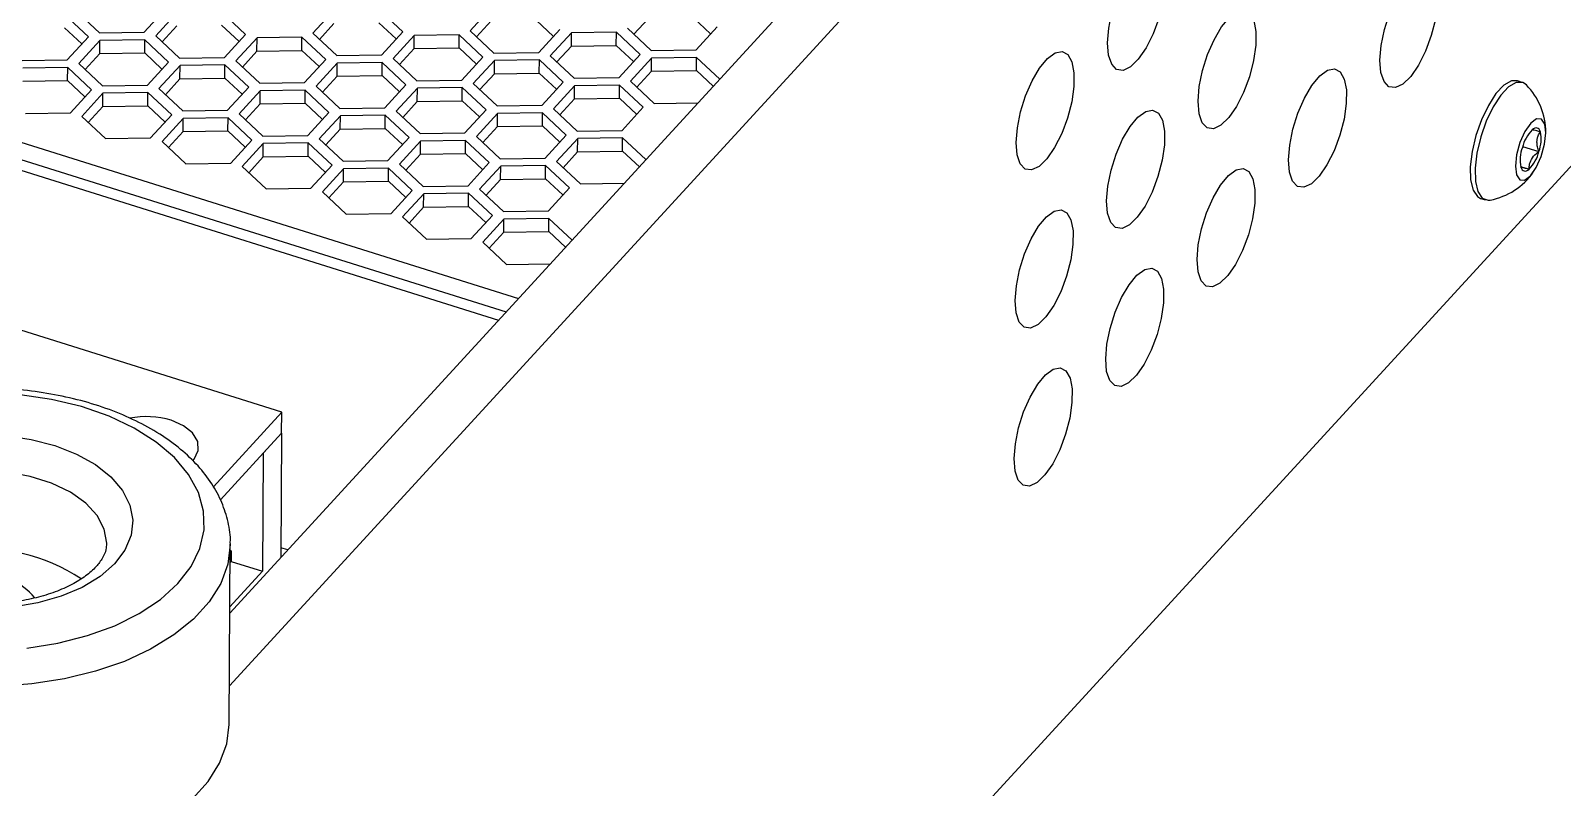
# Model space of a CAD drawing. Header units: millimetres. Extents: x -11 to 294, y 0 to 216.
# Drawn here: x 169.38 to 208.73, y 75.18 to 94.64 of the extents above; entities that cross this region are included whole.
import ezdxf

# ---------------------------------------------------------------- set-up
doc = ezdxf.new("R2010")
doc.units = ezdxf.units.MM

msp = doc.modelspace()

# ---------------------------------------------------------------- linework, layer by layer
at = {"color": 7, "linetype": 'Continuous', "lineweight": 25}
for p, q in [((174.487, 77.791), (240.142, 149.396)), ((174.498, 79.662), (238.216, 149.153)), ((243.494, 128.83), (170.681, 49.419)), ((151, 97.01), (181.596, 87.402)), ((150.805, 96.797), (181.4, 87.189)), ((170.863, 94.475), (170.251, 95.048)), ((170.533, 95.149), (171.145, 94.576)), ((172.299, 94.594), (172.841, 95.186)), ((173.135, 95.093), (172.593, 94.502)), ((174.901, 94.539), (174.289, 95.112)), ((177.174, 95.159), (176.632, 94.567)), ((178.326, 94.838), (178.772, 94.421)), ((178.94, 94.604), (178.328, 95.177)), ((181.213, 95.223), (180.67, 94.631)), ((180.836, 94.476), (181.211, 94.884)), ((182.365, 94.903), (182.81, 94.485)), ((184.875, 94.541), (185.25, 94.949)), ((186.404, 94.968), (186.849, 94.55)), ((170.249, 94.709), (170.695, 94.292)), ((170.32, 93.883), (170.863, 94.475)), ((171.145, 94.576), (172.299, 94.594)), ((172.593, 94.502), (173.205, 93.929)), ((172.759, 94.346), (173.133, 94.755)), ((174.287, 94.773), (174.733, 94.356)), ((174.359, 93.947), (174.901, 94.539)), ((175.195, 94.447), (174.653, 93.855)), ((175.193, 94.108), (175.195, 94.447)), ((176.349, 94.465), (175.195, 94.447)), ((176.347, 94.127), (176.349, 94.465)), ((176.961, 93.892), (176.349, 94.465)), ((176.632, 94.567), (177.244, 93.994)), ((176.798, 94.411), (177.172, 94.82)), ((178.398, 94.012), (178.94, 94.604)), ((179.234, 94.512), (178.692, 93.92)), ((179.232, 94.173), (179.234, 94.512)), ((180.388, 94.53), (179.234, 94.512)), ((180.386, 94.192), (180.388, 94.53)), ((181, 93.957), (180.388, 94.53)), ((180.67, 94.631), (181.282, 94.058)), ((182.436, 94.077), (182.978, 94.668)), ((183.273, 94.576), (182.73, 93.984)), ((183.27, 94.237), (183.273, 94.576)), ((184.426, 94.595), (183.273, 94.576)), ((184.424, 94.256), (184.426, 94.595)), ((185.038, 94.022), (184.426, 94.595)), ((184.709, 94.696), (185.321, 94.123)), ((186.475, 94.142), (187.017, 94.733)), ((171.157, 94.382), (170.614, 93.791)), ((171.155, 94.044), (171.157, 94.382)), ((171.155, 94.044), (172.309, 94.062)), ((172.311, 94.401), (171.157, 94.382)), ((172.309, 94.062), (172.311, 94.401)), ((172.309, 94.062), (172.754, 93.645)), ((172.922, 93.828), (172.311, 94.401)), ((174.819, 93.7), (175.193, 94.108)), ((175.193, 94.108), (176.347, 94.127)), ((176.347, 94.127), (176.793, 93.709)), ((178.858, 93.765), (179.232, 94.173)), ((179.232, 94.173), (180.386, 94.192)), ((180.386, 94.192), (180.832, 93.774)), ((181.282, 94.058), (182.436, 94.077)), ((182.896, 93.829), (183.27, 94.237)), ((183.27, 94.237), (184.424, 94.256)), ((184.424, 94.256), (184.87, 93.838)), ((185.321, 94.123), (186.475, 94.142)), ((169.166, 93.865), (170.32, 93.883)), ((170.332, 93.689), (169.178, 93.67)), ((170.33, 93.35), (170.332, 93.689)), ((170.943, 93.116), (170.332, 93.689)), ((170.614, 93.791), (171.226, 93.218)), ((170.78, 93.635), (171.155, 94.044)), ((172.38, 93.236), (172.922, 93.828)), ((173.217, 93.736), (172.674, 93.144)), ((173.205, 93.929), (174.359, 93.947)), ((173.215, 93.397), (173.217, 93.736)), ((174.371, 93.754), (173.217, 93.736)), ((174.369, 93.415), (174.371, 93.754)), ((174.982, 93.181), (174.371, 93.754)), ((174.653, 93.855), (175.264, 93.282)), ((176.418, 93.301), (176.961, 93.892)), ((177.255, 93.8), (176.713, 93.208)), ((177.244, 93.994), (178.398, 94.012)), ((177.253, 93.461), (177.255, 93.8)), ((178.409, 93.818), (177.255, 93.8)), ((178.407, 93.48), (178.409, 93.818)), ((179.021, 93.245), (178.409, 93.818)), ((178.692, 93.92), (179.303, 93.347)), ((180.457, 93.366), (181, 93.957)), ((181.294, 93.865), (180.752, 93.273)), ((181.292, 93.526), (181.294, 93.865)), ((182.448, 93.883), (181.294, 93.865)), ((182.446, 93.545), (182.448, 93.883)), ((183.06, 93.31), (182.448, 93.883)), ((182.73, 93.984), (183.342, 93.411)), ((184.496, 93.43), (185.038, 94.022)), ((185.332, 93.929), (184.79, 93.338)), ((185.33, 93.59), (185.332, 93.929)), ((186.486, 93.948), (185.332, 93.929)), ((186.484, 93.609), (186.486, 93.948)), ((187.084, 93.388), (186.486, 93.948)), ((169.176, 93.332), (170.33, 93.35)), ((170.33, 93.35), (170.775, 92.933)), ((172.84, 92.988), (173.215, 93.397)), ((173.215, 93.397), (174.369, 93.415)), ((174.369, 93.415), (174.814, 92.998)), ((175.264, 93.282), (176.418, 93.301)), ((176.879, 93.053), (177.253, 93.461)), ((177.253, 93.461), (178.407, 93.48)), ((178.407, 93.48), (178.853, 93.062)), ((179.303, 93.347), (180.457, 93.366)), ((180.752, 93.273), (181.363, 92.7)), ((180.918, 93.118), (181.292, 93.526)), ((181.292, 93.526), (182.446, 93.545)), ((182.446, 93.545), (182.892, 93.127)), ((182.517, 92.719), (183.06, 93.31)), ((183.342, 93.411), (184.496, 93.43)), ((184.79, 93.338), (185.401, 92.765)), ((184.956, 93.182), (185.33, 93.59)), ((185.33, 93.59), (186.484, 93.609)), ((186.484, 93.609), (186.916, 93.204)), ((207.7, 93.306), (207.579, 93.344)), ((170.401, 92.524), (170.943, 93.116)), ((171.238, 93.024), (170.695, 92.432)), ((171.226, 93.218), (172.38, 93.236)), ((171.235, 92.685), (171.238, 93.024)), ((172.392, 93.042), (171.238, 93.024)), ((172.389, 92.704), (172.392, 93.042)), ((173.003, 92.469), (172.392, 93.042)), ((172.674, 93.144), (173.286, 92.571)), ((174.44, 92.59), (174.982, 93.181)), ((175.277, 93.089), (174.734, 92.497)), ((175.274, 92.75), (175.277, 93.089)), ((176.431, 93.107), (175.277, 93.089)), ((176.428, 92.769), (176.431, 93.107)), ((177.042, 92.534), (176.431, 93.107)), ((176.713, 93.208), (177.324, 92.635)), ((178.478, 92.654), (179.021, 93.245)), ((179.315, 93.153), (178.772, 92.561)), ((179.313, 92.814), (179.315, 93.153)), ((180.469, 93.172), (179.315, 93.153)), ((180.467, 92.833), (180.469, 93.172)), ((181.08, 92.599), (180.469, 93.172)), ((183.354, 93.218), (182.811, 92.626)), ((182.977, 92.471), (183.352, 92.879)), ((183.352, 92.879), (183.354, 93.218)), ((183.352, 92.879), (184.506, 92.898)), ((184.508, 93.237), (183.354, 93.218)), ((184.506, 92.898), (184.508, 93.237)), ((184.506, 92.898), (184.951, 92.48)), ((185.119, 92.664), (184.508, 93.237)), ((169.247, 92.506), (170.401, 92.524)), ((170.861, 92.277), (171.235, 92.685)), ((171.235, 92.685), (172.389, 92.704)), ((172.389, 92.704), (172.835, 92.286)), ((173.286, 92.571), (174.44, 92.59)), ((174.734, 92.497), (175.346, 91.924)), ((174.9, 92.342), (175.274, 92.75)), ((175.274, 92.75), (176.428, 92.769)), ((176.428, 92.769), (176.874, 92.351)), ((176.5, 91.943), (177.042, 92.534)), ((177.324, 92.635), (178.478, 92.654)), ((178.772, 92.561), (179.384, 91.988)), ((178.938, 92.406), (179.313, 92.814)), ((179.313, 92.814), (180.467, 92.833)), ((180.467, 92.833), (180.912, 92.415)), ((180.538, 92.007), (181.08, 92.599)), ((181.375, 92.506), (180.832, 91.915)), ((181.363, 92.7), (182.517, 92.719)), ((181.373, 92.167), (181.375, 92.506)), ((182.529, 92.525), (181.375, 92.506)), ((182.527, 92.186), (182.529, 92.525)), ((183.14, 91.952), (182.529, 92.525)), ((182.811, 92.626), (183.423, 92.053)), ((184.577, 92.072), (185.119, 92.664)), ((185.401, 92.765), (186.529, 92.783)), ((170.695, 92.432), (171.307, 91.859)), ((172.461, 91.878), (173.003, 92.469)), ((173.297, 92.377), (172.755, 91.785)), ((173.295, 92.038), (173.297, 92.377)), ((174.451, 92.395), (173.297, 92.377)), ((174.449, 92.057), (174.451, 92.395)), ((175.063, 91.822), (174.451, 92.395)), ((177.336, 92.442), (176.794, 91.85)), ((176.96, 91.695), (177.334, 92.103)), ((177.334, 92.103), (177.336, 92.442)), ((177.334, 92.103), (178.488, 92.122)), ((178.49, 92.46), (177.336, 92.442)), ((178.488, 92.122), (178.49, 92.46)), ((178.488, 92.122), (178.934, 91.704)), ((179.102, 91.887), (178.49, 92.46)), ((180.998, 91.759), (181.373, 92.167)), ((181.373, 92.167), (182.527, 92.186)), ((182.527, 92.186), (182.972, 91.769)), ((171.307, 91.859), (172.461, 91.878)), ((172.755, 91.785), (173.367, 91.212)), ((172.921, 91.63), (173.295, 92.038)), ((173.295, 92.038), (174.449, 92.057)), ((174.449, 92.057), (174.895, 91.639)), ((174.521, 91.231), (175.063, 91.822)), ((175.357, 91.73), (174.815, 91.138)), ((175.346, 91.924), (176.5, 91.943)), ((175.355, 91.391), (175.357, 91.73)), ((176.511, 91.749), (175.357, 91.73)), ((176.509, 91.41), (176.511, 91.749)), ((177.123, 91.176), (176.511, 91.749)), ((176.794, 91.85), (177.405, 91.277)), ((178.559, 91.296), (179.102, 91.887)), ((179.396, 91.795), (178.854, 91.203)), ((179.384, 91.988), (180.538, 92.007)), ((179.394, 91.456), (179.396, 91.795)), ((180.55, 91.814), (179.396, 91.795)), ((180.548, 91.475), (180.55, 91.814)), ((181.162, 91.241), (180.55, 91.814)), ((180.832, 91.915), (181.444, 91.342)), ((182.598, 91.36), (183.14, 91.952)), ((183.434, 91.859), (182.892, 91.268)), ((183.423, 92.053), (184.577, 92.072)), ((183.432, 91.521), (183.434, 91.859)), ((184.588, 91.878), (183.434, 91.859)), ((184.586, 91.539), (184.588, 91.878)), ((185.186, 91.318), (184.588, 91.878)), ((174.981, 90.983), (175.355, 91.391)), ((175.355, 91.391), (176.509, 91.41)), ((176.509, 91.41), (176.955, 90.992)), ((177.405, 91.277), (178.559, 91.296)), ((179.02, 91.048), (179.394, 91.456)), ((179.394, 91.456), (180.548, 91.475)), ((180.548, 91.475), (180.994, 91.057)), ((181.444, 91.342), (182.598, 91.36)), ((183.058, 91.112), (183.432, 91.521)), ((183.432, 91.521), (184.586, 91.539)), ((184.586, 91.539), (185.018, 91.135)), ((207.709, 91.659), (208.127, 91.528)), ((173.367, 91.212), (174.521, 91.231)), ((174.815, 91.138), (175.426, 90.565)), ((176.58, 90.584), (177.123, 91.176)), ((177.417, 91.083), (176.875, 90.492)), ((177.415, 90.745), (177.417, 91.083)), ((178.571, 91.102), (177.417, 91.083)), ((178.569, 90.763), (178.571, 91.102)), ((179.183, 90.529), (178.571, 91.102)), ((178.854, 91.203), (179.465, 90.63)), ((180.619, 90.649), (181.162, 91.241)), ((181.456, 91.148), (180.914, 90.557)), ((181.454, 90.81), (181.456, 91.148)), ((182.61, 91.167), (181.456, 91.148)), ((182.608, 90.828), (182.61, 91.167)), ((183.222, 90.594), (182.61, 91.167)), ((182.892, 91.268), (183.504, 90.695)), ((207.657, 91.144), (207.875, 91.075)), ((175.426, 90.565), (176.58, 90.584)), ((177.04, 90.336), (177.415, 90.745)), ((177.415, 90.745), (178.569, 90.763)), ((178.569, 90.763), (179.015, 90.346)), ((178.64, 89.937), (179.183, 90.529)), ((179.465, 90.63), (180.619, 90.649)), ((180.914, 90.557), (181.525, 89.984)), ((181.079, 90.401), (181.454, 90.81)), ((181.454, 90.81), (182.608, 90.828)), ((182.608, 90.828), (183.054, 90.411)), ((182.679, 90.002), (183.222, 90.594)), ((183.504, 90.695), (184.632, 90.713)), ((175.83, 84.825), (158.763, 90.184)), ((176.875, 90.492), (177.486, 89.919)), ((179.477, 90.436), (178.934, 89.845)), ((179.475, 90.098), (179.477, 90.436)), ((179.475, 90.098), (180.629, 90.116)), ((180.631, 90.455), (179.477, 90.436)), ((180.629, 90.116), (180.631, 90.455)), ((180.629, 90.116), (181.074, 89.699)), ((181.242, 89.882), (180.631, 90.455)), ((206.63, 90.323), (206.752, 90.285)), ((177.486, 89.919), (178.64, 89.937)), ((178.934, 89.845), (179.546, 89.272)), ((179.1, 89.689), (179.475, 90.098)), ((180.7, 89.29), (181.242, 89.882)), ((181.537, 89.79), (180.994, 89.198)), ((181.525, 89.984), (182.679, 90.002)), ((181.535, 89.451), (181.537, 89.79)), ((182.691, 89.808), (181.537, 89.79)), ((182.689, 89.469), (182.691, 89.808)), ((183.288, 89.248), (182.691, 89.808)), ((181.16, 89.042), (181.535, 89.451)), ((181.535, 89.451), (182.689, 89.469)), ((182.689, 89.469), (183.12, 89.065)), ((179.546, 89.272), (180.7, 89.29)), ((180.994, 89.198), (181.606, 88.625)), ((181.606, 88.625), (182.734, 88.643)), ((174.073, 82.909), (175.83, 84.825)), ((175.826, 84.283), (175.83, 84.825)), ((174.255, 82.569), (175.826, 84.283)), ((175.357, 83.77), (175.826, 84.283)), ((175.826, 84.283), (175.807, 81.088)), ((175.357, 83.77), (175.338, 80.736)), ((174.481, 76.812), (174.509, 81.431)), ((174.53, 81.261), (174.508, 81.268)), ((174.508, 81.237), (174.53, 81.261)), ((174.53, 81.261), (174.529, 80.99)), ((174.499, 79.821), (175.338, 80.736)), ((174.506, 80.966), (174.529, 80.99)), ((174.529, 80.99), (175.338, 80.736))]:
    msp.add_line(p, q, dxfattribs=at)
at = {"color": 8, "linetype": 'Continuous', "lineweight": 25}
for p, q in [((151.71, 97.235), (181.915, 87.75)), ((175.986, 81.284), (175.808, 81.34))]:
    msp.add_line(p, q, dxfattribs=at)
at = {"color": 7, "linetype": 'Continuous', "lineweight": 25, "flags": 128}
for points in [[(197.072, 94.003), (197.047, 94.321), (197.076, 94.699), (197.159, 95.11), (197.289, 95.522), (197.456, 95.906), (197.648, 96.232), (197.851, 96.477), (198.049, 96.622), (198.229, 96.657), (198.376, 96.579), (198.479, 96.394), (198.532, 96.115), (198.53, 95.764), (198.473, 95.366), (198.366, 94.951), (198.216, 94.549), (198.035, 94.191), (197.835, 93.902), (197.633, 93.705), (197.442, 93.614), (197.278, 93.636), (197.151, 93.769), (197.072, 94.003)], [(204.069, 93.559), (204.043, 93.877), (204.073, 94.256), (204.156, 94.666), (204.286, 95.079), (204.453, 95.462), (204.645, 95.789), (204.848, 96.034), (205.046, 96.179), (205.225, 96.214), (205.372, 96.136), (205.476, 95.951), (205.529, 95.672), (205.527, 95.321), (205.47, 94.923), (205.362, 94.507), (205.213, 94.106), (205.031, 93.747), (204.832, 93.459), (204.629, 93.262), (204.439, 93.171), (204.274, 93.193), (204.148, 93.325), (204.069, 93.559)], [(199.396, 92.5), (199.37, 92.818), (199.4, 93.197), (199.483, 93.607), (199.613, 94.019), (199.78, 94.403), (199.972, 94.729), (200.175, 94.974), (200.373, 95.12), (200.553, 95.155), (200.7, 95.077), (200.803, 94.892), (200.856, 94.613), (200.854, 94.262), (200.797, 93.864), (200.69, 93.448), (200.54, 93.046), (200.359, 92.688), (200.159, 92.4), (199.957, 92.203), (199.766, 92.112), (199.601, 92.133), (199.475, 92.266), (199.396, 92.5)], [(194.723, 91.441), (194.698, 91.759), (194.728, 92.137), (194.81, 92.548), (194.94, 92.96), (195.107, 93.344), (195.299, 93.67), (195.502, 93.915), (195.701, 94.061), (195.88, 94.096), (196.027, 94.018), (196.131, 93.832), (196.183, 93.554), (196.181, 93.202), (196.124, 92.804), (196.017, 92.389), (195.867, 91.987), (195.686, 91.629), (195.486, 91.341), (195.284, 91.144), (195.093, 91.053), (194.929, 91.074), (194.802, 91.207), (194.723, 91.441)], [(201.72, 90.998), (201.694, 91.316), (201.724, 91.694), (201.807, 92.105), (201.937, 92.517), (202.104, 92.901), (202.296, 93.227), (202.499, 93.472), (202.697, 93.617), (202.877, 93.652), (203.024, 93.574), (203.127, 93.389), (203.18, 93.111), (203.178, 92.759), (203.121, 92.361), (203.014, 91.946), (202.864, 91.544), (202.682, 91.186), (202.483, 90.897), (202.281, 90.7), (202.09, 90.609), (201.925, 90.631), (201.799, 90.764), (201.72, 90.998)], [(207.579, 93.344), (207.42, 93.341), (207.227, 93.23), (207.024, 93.016), (206.828, 92.713)], [(207.805, 93.24), (207.712, 93.302), (207.542, 93.303), (207.348, 93.192), (207.146, 92.977), (206.949, 92.675)], [(197.047, 89.939), (197.022, 90.257), (197.051, 90.635), (197.134, 91.045), (197.264, 91.458), (197.431, 91.841), (197.623, 92.168), (197.826, 92.413), (198.025, 92.558), (198.204, 92.593), (198.351, 92.515), (198.455, 92.33), (198.507, 92.051), (198.505, 91.7), (198.448, 91.302), (198.341, 90.887), (198.191, 90.485), (198.01, 90.126), (197.81, 89.838), (197.608, 89.641), (197.417, 89.55), (197.253, 89.572), (197.126, 89.705), (197.047, 89.939)], [(206.828, 92.713), (206.652, 92.346), (206.509, 91.94), (206.411, 91.527), (206.364, 91.136), (206.372, 90.797), (206.435, 90.535), (206.547, 90.37), (206.63, 90.323)], [(206.949, 92.675), (206.773, 92.308), (206.631, 91.902), (206.532, 91.489), (206.486, 91.098), (206.494, 90.759), (206.556, 90.497), (206.668, 90.331), (206.821, 90.274), (206.876, 90.28)], [(207.918, 92.257), (207.768, 92.043), (207.64, 91.757), (207.554, 91.445), (207.522, 91.153), (207.55, 90.926), (207.634, 90.799), (207.76, 90.79), (207.909, 90.902), (208.059, 91.117), (208.187, 91.402), (208.274, 91.714), (208.305, 92.006), (208.277, 92.233), (208.194, 92.36), (208.068, 92.369), (207.918, 92.257)], [(208.166, 92.032), (208.15, 92.07), (208.131, 92.1), (208.108, 92.12), (208.081, 92.132), (208.052, 92.134), (208.02, 92.126), (207.987, 92.11), (207.952, 92.084)], [(199.371, 88.436), (199.346, 88.754), (199.375, 89.132), (199.458, 89.543), (199.588, 89.955), (199.755, 90.339), (199.947, 90.665), (200.15, 90.91), (200.349, 91.056), (200.528, 91.091), (200.675, 91.013), (200.778, 90.828), (200.831, 90.549), (200.829, 90.198), (200.772, 89.799), (200.665, 89.384), (200.515, 88.982), (200.334, 88.624), (200.134, 88.336), (199.932, 88.139), (199.741, 88.048), (199.577, 88.069), (199.45, 88.202), (199.371, 88.436)], [(207.662, 91.127), (207.677, 91.089), (207.697, 91.059), (207.72, 91.039), (207.746, 91.027), (207.775, 91.025), (207.807, 91.033), (207.841, 91.05), (207.875, 91.075)], [(194.698, 87.377), (194.673, 87.695), (194.703, 88.073), (194.786, 88.484), (194.915, 88.896), (195.083, 89.28), (195.275, 89.606), (195.477, 89.851), (195.676, 89.997), (195.855, 90.031), (196.002, 89.954), (196.106, 89.768), (196.158, 89.49), (196.156, 89.138), (196.099, 88.74), (195.992, 88.325), (195.842, 87.923), (195.661, 87.565), (195.462, 87.276), (195.259, 87.079), (195.068, 86.988), (194.904, 87.01), (194.777, 87.143), (194.698, 87.377)], [(197.022, 85.875), (196.997, 86.193), (197.027, 86.571), (197.109, 86.981), (197.239, 87.394), (197.406, 87.777), (197.599, 88.104), (197.801, 88.349), (198, 88.494), (198.179, 88.529), (198.326, 88.451), (198.43, 88.266), (198.482, 87.987), (198.48, 87.636), (198.423, 87.238), (198.316, 86.822), (198.166, 86.421), (197.985, 86.062), (197.786, 85.774), (197.583, 85.577), (197.392, 85.486), (197.228, 85.508), (197.101, 85.64), (197.022, 85.875)], [(194.673, 83.313), (194.648, 83.631), (194.678, 84.009), (194.761, 84.42), (194.89, 84.832), (195.058, 85.216), (195.25, 85.542), (195.452, 85.787), (195.651, 85.932), (195.83, 85.967), (195.977, 85.889), (196.081, 85.704), (196.134, 85.426), (196.131, 85.074), (196.075, 84.676), (195.967, 84.261), (195.817, 83.859), (195.636, 83.501), (195.437, 83.212), (195.234, 83.015), (195.044, 82.924), (194.879, 82.946), (194.752, 83.079), (194.673, 83.313)], [(169.282, 78.762), (170.081, 78.888), (170.84, 79.081), (171.541, 79.336), (172.171, 79.648), (172.715, 80.011), (173.162, 80.417), (173.502, 80.856), (173.729, 81.32), (173.837, 81.799), (173.824, 82.282), (173.69, 82.76), (173.439, 83.221), (173.075, 83.657), (172.606, 84.058), (172.043, 84.415), (171.397, 84.721), (170.682, 84.969), (169.914, 85.154), (169.108, 85.273)], [(173.548, 83.577), (173.581, 83.617), (173.685, 83.84), (173.671, 84.071), (173.541, 84.291), (173.306, 84.478), (172.987, 84.618)], [(168.74, 84.222), (169.391, 84.127), (170.004, 83.968), (170.562, 83.75), (171.046, 83.479), (171.443, 83.163), (171.741, 82.812), (171.929, 82.437), (172.003, 82.049), (171.961, 81.66), (171.803, 81.282), (171.534, 80.926), (171.163, 80.602), (170.701, 80.322), (170.162, 80.093), (169.562, 79.922)], [(169.562, 79.922), (168.919, 79.815)], [(173.534, 74.886), (173.938, 75.331), (174.234, 75.804), (174.416, 76.297), (174.481, 76.8), (174.481, 76.812)]]:
    msp.add_lwpolyline(points, dxfattribs=at)
at = {"color": 8, "linetype": 'Continuous', "lineweight": 25, "flags": 128}
for points in [[(171.334, 81.449), (171.334, 81.461), (171.272, 81.822), (171.09, 82.169), (170.796, 82.49), (170.4, 82.771), (169.918, 83.003), (169.369, 83.175), (168.773, 83.282), (168.154, 83.32), (167.534, 83.286), (166.939, 83.182), (166.391, 83.013), (165.91, 82.784), (165.516, 82.505), (165.224, 82.186), (165.044, 81.84), (164.984, 81.489)], [(169.41, 77.838), (168.55, 77.777), (167.684, 77.783), (166.826, 77.859), (165.993, 78.002), (165.2, 78.209), (164.463, 78.477), (163.794, 78.801), (163.207, 79.175), (162.712, 79.591), (162.318, 80.043), (162.034, 80.521), (161.863, 81.016), (161.81, 81.438)], [(174.509, 81.453), (174.509, 81.42), (174.444, 80.916), (174.262, 80.424), (173.967, 79.95), (173.563, 79.505), (173.058, 79.097), (172.463, 78.733), (171.787, 78.419), (171.043, 78.163), (170.246, 77.968), (169.41, 77.838)]]:
    msp.add_lwpolyline(points, dxfattribs=at)
at = {"color": 7, "linetype": 'Continuous', "lineweight": 25}
for centre, radius, start, end in [((206.543, 92.01), 1.762, 0.341, 44.2454), ((208.689, 91.378), 1.02, 136.2104, 165.6164), ((207.235, 91.85), 0.948, 340.1741, 11.0931), ((208.593, 91.309), 0.948, 160.1733, 191.0928), ((207.139, 91.781), 1.02, 316.2103, 345.6159), ((206.543, 92.01), 1.762, 280.8866, 324.7928), ((172.35, 82.502), 2.209, 73.2347, 101.0825), ((168.186, 76.827), 4.47, 56.1246, 98.5483), ((168.144, 78.914), 1.762, 40.6248, 138.7466)]:
    msp.add_arc(centre, radius, start, end, dxfattribs=at)
for points, knots in [([(208.166, 92.032), (208.136, 92.04), (208.083, 92.055), (208.018, 92.072), (207.978, 92.083), (207.962, 92.085), (207.956, 92.086)], [0, 0, 0, 0, 0.424449, 0.769001, 0.923847, 1, 1, 1, 1]), ([(208.127, 91.528), (208.114, 91.567), (208.087, 91.646), (208.073, 91.755), (208.082, 91.85), (208.109, 91.941), (208.144, 91.998), (208.166, 92.032)], [0, 0, 0, 0, 0.234776, 0.468185, 0.6207, 0.771948, 1, 1, 1, 1]), ([(207.875, 91.075), (207.876, 91.106), (207.879, 91.192), (207.927, 91.338), (208.029, 91.453), (208.103, 91.51), (208.127, 91.528)], [0, 0, 0, 0, 0.167523, 0.48092, 0.831837, 1, 1, 1, 1]), ([(207.662, 91.128), (207.662, 91.129), (207.664, 91.138), (207.696, 91.119), (207.727, 91.118), (207.793, 91.097), (207.842, 91.084), (207.875, 91.075)], [0, 0, 0, 0, 0.008376, 0.125675, 0.292057, 0.531529, 1, 1, 1, 1]), ([(174.507, 81.457), (174.508, 81.464), (174.525, 81.645), (174.459, 82.004), (174.306, 82.514), (174.04, 83.002), (173.682, 83.463), (173.23, 83.89), (172.692, 84.278), (172.077, 84.618), (171.397, 84.906), (170.665, 85.135), (169.893, 85.305), (169.095, 85.412), (168.283, 85.457), (167.469, 85.438), (166.665, 85.355), (165.885, 85.21), (165.139, 85.004), (164.44, 84.738), (163.798, 84.415), (163.225, 84.036), (162.732, 83.605), (162.333, 83.129), (162.037, 82.617), (161.864, 82.084), (161.794, 81.68), (161.816, 81.463), (161.82, 81.424)], [0, 0, 0, 0, 0.001232, 0.032948, 0.064943, 0.098055, 0.133085, 0.170568, 0.210674, 0.253263, 0.298007, 0.344512, 0.392399, 0.441248, 0.490613, 0.540031, 0.589033, 0.637169, 0.684048, 0.729344, 0.77282, 0.814343, 0.853844, 0.891296, 0.926762, 0.960445, 0.992799, 1, 1, 1, 1]), ([(171.326, 81.449), (171.325, 81.396), (171.322, 81.265), (171.224, 81.061), (171.051, 80.83), (170.784, 80.598), (170.43, 80.38), (170.001, 80.192), (169.519, 80.047), (169.124, 79.971), (168.798, 79.929), (168.452, 79.899), (167.967, 79.894), (167.397, 79.942), (166.853, 80.045), (166.356, 80.195), (165.921, 80.385), (165.564, 80.602), (165.292, 80.833), (165.11, 81.064), (165.004, 81.276), (164.994, 81.411), (164.99, 81.468)], [0, 0, 0, 0, 0.020766, 0.05131, 0.087359, 0.134833, 0.189615, 0.251394, 0.319225, 0.388136, 0.410075, 0.449114, 0.525531, 0.60147, 0.674846, 0.743747, 0.806474, 0.861645, 0.908399, 0.946626, 0.977563, 1, 1, 1, 1])]:
    msp.add_open_spline(points, degree=3, knots=knots, dxfattribs=at)

doc.saveas('drawing.dxf')
